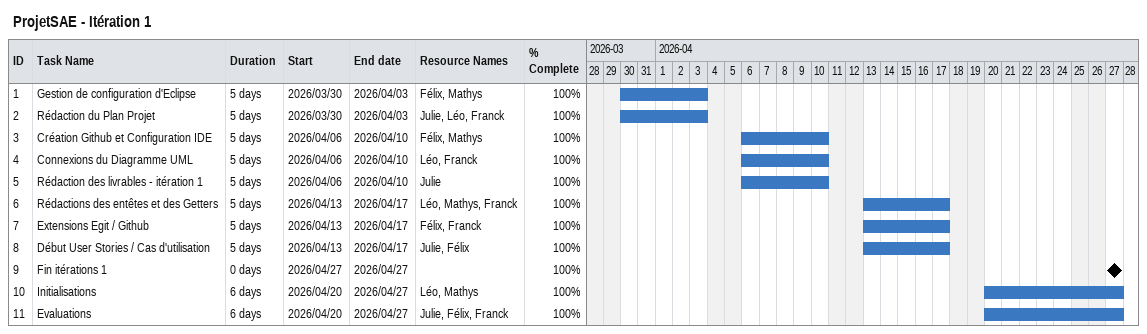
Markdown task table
ProjetSAE - Itération 1

| ID | Task | Duration | Start | Finish | Resources | % complete |
|---|---|---|---|---|---|---|
| 1 | Gestion de configuration d'Eclipse | 5d | 2026-03-30 | 2026-04-03 | Félix, Mathys | 100 |
| 2 | Rédaction du Plan Projet | 5d | 2026-03-30 | 2026-04-03 | Julie, Léo, Franck | 100 |
| 3 | Création Github et Configuration IDE | 5d | 2026-04-06 | 2026-04-10 | Félix, Mathys | 100 |
| 4 | Connexions du Diagramme UML | 5d | 2026-04-06 | 2026-04-10 | Léo, Franck | 100 |
| 5 | Rédaction des livrables - itération 1 | 5d | 2026-04-06 | 2026-04-10 | Julie | 100 |
| 6 | Rédactions des entêtes et des Getters | 5d | 2026-04-13 | 2026-04-17 | Léo, Mathys, Franck | 100 |
| 7 | Extensions Egit / Github | 5d | 2026-04-13 | 2026-04-17 | Félix, Franck | 100 |
| 8 | Début User Stories / Cas d'utilisation | 5d | 2026-04-13 | 2026-04-17 | Julie, Félix | 100 |
| 9 | Fin itérations 1 | 0d | 2026-04-27 | 2026-04-27 |  | 100 |
| 10 | Initialisations | 6d | 2026-04-20 | 2026-04-27 | Léo, Mathys | 100 |
| 11 | Evaluations | 6d | 2026-04-20 | 2026-04-27 | Julie, Félix, Franck | 100 |
